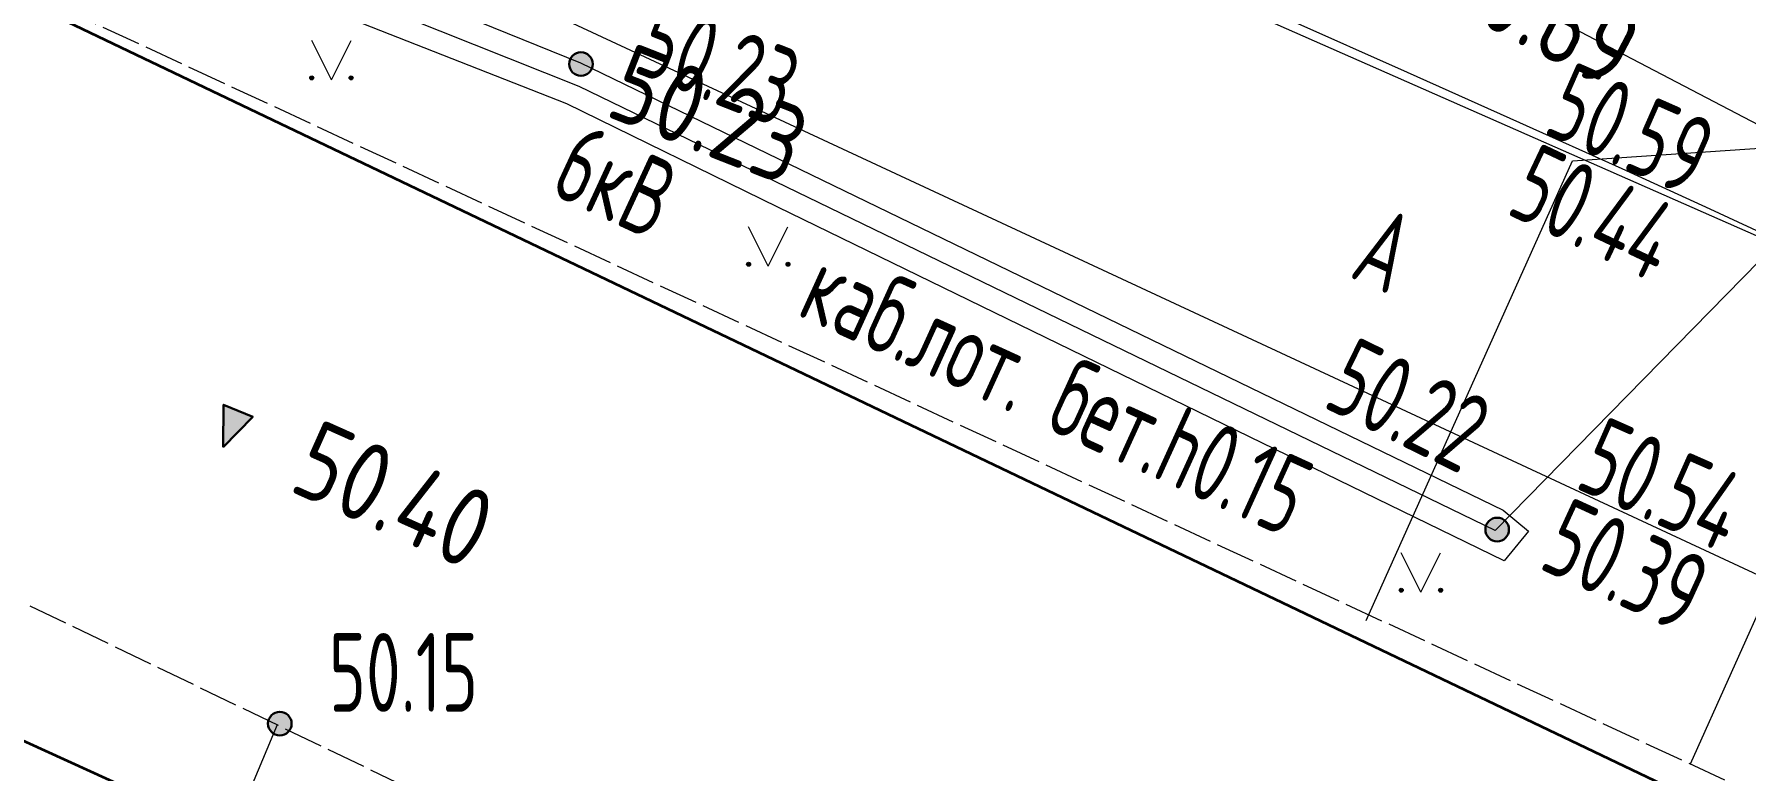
# Model space of a CAD drawing. Extents: x 1098675 to 1099684, y 381052 to 381453.
# Drawn here: x 1099367.55 to 1099389.28, y 381341 to 381350.35 of the extents above; entities that cross this region are included whole.
import ezdxf
from ezdxf.enums import TextEntityAlignment as Align

# ---------------------------------------------------------------- set-up
doc = ezdxf.new("R2010")
doc.units = 0
doc.header["$MEASUREMENT"] = 0
doc.linetypes.add('500_13', pattern=[1, 1, 0])
doc.layers.add('Съемка', color=253, linetype='CONTINUOUS', lineweight=20)
doc.layers.add('Тропа обхода предв.', color=7, linetype='CONTINUOUS', lineweight=0)
doc.layers.add('Территория ПС Мелитопольская$0$0.1 Здание и сооружение (сущ.)', color=7, linetype='CONTINUOUS')
doc.styles.add('F2', font='GOST2304A.ttf', dxfattribs={"height": 0.001206})
doc.styles.add('txt', font='GOST2304A.ttf')
doc.styles.add('ГОСТ', font='GOST2304A.ttf', dxfattribs={"height": 2.5})
doc.linetypes.add('g5_119_1', pattern='A,4,-1,[31,GUGK_2005.shx,S=0.1,R=0,X=0,Y=0],0.35,[31,GUGK_2005.shx,S=0.08,R=0,X=0,Y=0],3.3,[31,GUGK_2005.shx,S=0.08,R=180,X=0,Y=0],0.35,[31,GUGK_2005.shx,S=0.1,R=180,X=0,Y=0],-1', length=10)
doc.linetypes.add('ЗАБбетКР^1', pattern='A,2,-0.498,0,[133,ltypeshp.shx,S=0.04,R=0,X=-0.04,Y=0],-0.001,[133,ltypeshp.shx,S=0.08,R=0,X=-0.08,Y=0],-0.001,[133,ltypeshp.shx,S=0.5,R=0,X=-0.5,Y=0],-0.001,["|",txt,S=0.5,R=0,X=0,Y=0.5],-0.499,2', length=5)

# ---------------------------------------------------------------- blocks, each defined once
blk = doc.blocks.new('Территория ПС Мелитопольская')
at = {"layer": 'Территория ПС Мелитопольская$0$0.1 Здание и сооружение (сущ.)', "color": 146, "lineweight": 35, "true_color": 0x105689}
blk.add_lwpolyline([(719806, 580508), (790754, 551155), (794346, 559917), (786370, 563335), (777268, 567077), (776659, 565745), (747644, 578368), (748403, 580022), (738142, 584428), (737600, 583313), (723840, 589985), (719806, 580508)], dxfattribs=at)
blk = doc.blocks.new('Съемка')
at = {"layer": 'Съемка', "linetype": 'Continuous', "lineweight": -2}
h = blk.add_hatch(color=8, dxfattribs=at)
h.dxf.hatch_style = 1
edge = h.paths.add_edge_path()
edge.add_arc((1099374.493, 381349.969), 0.15, 0, 360)
h = blk.add_hatch(color=8, dxfattribs=at)
h.dxf.hatch_style = 1
edge = h.paths.add_edge_path()
edge.add_arc((1099374.493, 381349.969), 0.15, 0, 360)
at = {"layer": 'Съемка'}
h = blk.add_hatch(color=8, dxfattribs=at)
edge = h.paths.add_edge_path()
edge.add_arc((1099371.074, 381349.793), 0.025, 0, 360)
h = blk.add_hatch(color=8, dxfattribs=at)
edge = h.paths.add_edge_path()
edge.add_arc((1099371.574, 381349.793), 0.025, 0, 360)
h = blk.add_hatch(color=8, dxfattribs=at)
edge = h.paths.add_edge_path()
edge.add_arc((1099376.622, 381347.427), 0.025, 0, 360)
h = blk.add_hatch(color=8, dxfattribs=at)
edge = h.paths.add_edge_path()
edge.add_arc((1099377.122, 381347.427), 0.025, 0, 360)
at = {"layer": 'Съемка', "linetype": 'ByBlock', "lineweight": -2}
blk.add_hatch(color=8, dxfattribs=at).paths.add_polyline_path([(1099369.95, 381345.105), (1099369.956, 381345.643), (1099370.326, 381345.491)])
at = {"layer": 'Съемка', "linetype": 'Continuous', "lineweight": -2}
h = blk.add_hatch(color=8, dxfattribs=at)
h.dxf.hatch_style = 1
edge = h.paths.add_edge_path()
edge.add_arc((1099386.127, 381344.059), 0.15, 0, 360)
h = blk.add_hatch(color=8, dxfattribs=at)
h.dxf.hatch_style = 1
edge = h.paths.add_edge_path()
edge.add_arc((1099386.127, 381344.059), 0.15, 0, 360)
at = {"layer": 'Съемка'}
h = blk.add_hatch(color=8, dxfattribs=at)
edge = h.paths.add_edge_path()
edge.add_arc((1099384.909, 381343.289), 0.025, 0, 360)
h = blk.add_hatch(color=8, dxfattribs=at)
edge = h.paths.add_edge_path()
edge.add_arc((1099385.409, 381343.289), 0.025, 0, 360)
at = {"layer": 'Съемка', "linetype": 'Continuous', "lineweight": -2}
h = blk.add_hatch(color=8, dxfattribs=at)
h.dxf.hatch_style = 1
edge = h.paths.add_edge_path()
edge.add_arc((1099370.669, 381341.595), 0.15, 0, 360)
h = blk.add_hatch(color=8, dxfattribs=at)
h.dxf.hatch_style = 1
edge = h.paths.add_edge_path()
edge.add_arc((1099370.669, 381341.595), 0.15, 0, 360)
at = {"layer": 'Съемка', "color": 8, "linetype": 'Continuous', "ltscale": 0.5}
for points in [[(1099345.431, 381371.264), (1099346.262, 381370.917), (1099344.88, 381367.605), (1099352.599, 381364.102), (1099365.568, 381358.294), (1099389.666, 381347.682), (1099406.708, 381338.942), (1099419.094, 381332.616)], [(1099363.67, 381352.645), (1099364.66, 381355.017), (1099389.617, 381343.401), (1099388.579, 381341.082)]]:
    blk.add_lwpolyline(points, dxfattribs=at)
at = {"layer": 'Съемка', "color": 8, "linetype": '500_13', "lineweight": 20, "ltscale": 0.5, "flags": 128}
blk.add_lwpolyline([(1099338.042, 381366.048), (1099351.868, 381359.658), (1099352.116, 381360.126), (1099362.367, 381355.426), (1099361.54, 381353.634), (1099390.204, 381340.328), (1099390.753, 381341.594), (1099407.662, 381333.992), (1099403.698, 381325.228), (1099386.837, 381332.893), (1099387.167, 381333.622), (1099361.847, 381345.808), (1099361.008, 381343.982), (1099333.952, 381356.337), (1099338.045, 381366.056)], dxfattribs=at)
at = {"layer": 'Съемка', "color": 8, "ltscale": 0.5, "flags": 128}
blk.add_lwpolyline([(1099383.481, 381350.534), (1099384.983, 381349.866), (1099386.41, 381349.228), (1099387.709, 381348.643), (1099388.828, 381348.132), (1099389.713, 381347.718)], dxfattribs=at)
at = {"layer": 'Съемка', "color": 8}
blk.add_lwpolyline([(1099367.626, 381350.809), (1099368.39, 381352.454), (1099374.487, 381349.986), (1099386.203, 381344.303), (1099386.524, 381344.04), (1099386.214, 381343.661), (1099376.993, 381348.15), (1099374.312, 381349.462), (1099368.686, 381351.677), (1099368.158, 381350.562)], dxfattribs=at)
at = {"layer": 'Съемка', "color": 8, "linetype": 'g5_119_1', "flags": 128}
for points in [[(1099385.486, 381352.398), (1099385.101, 381351.47), (1099390.481, 381348.655), (1099406.141, 381340.935), (1099409.141, 381339.411), (1099410.376, 381338.86)], [(1099409.541, 381341.02), (1099391.241, 381349.83), (1099390.481, 381348.655), (1099389.666, 381347.682), (1099386.101, 381344.045), (1099374.471, 381349.685), (1099371.376, 381350.92), (1099368.516, 381352.062), (1099367.856, 381350.7)], [(1099384.465, 381342.903), (1099387.085, 381348.742), (1099395.466, 381349.306), (1099414.848, 381339.88), (1099411.574, 381331.936), (1099408.8, 381322.917), (1099402.036, 381305.607), (1099381.073, 381267.855)]]:
    blk.add_lwpolyline(points, dxfattribs=at)
at = {"layer": 'Съемка', "color": 8, "linetype": 'Continuous', "lineweight": 9, "flags": 128}
for points in [[(1099371.324, 381349.768), (1099371.074, 381350.268)], [(1099371.324, 381349.768), (1099371.574, 381350.268)], [(1099376.872, 381347.402), (1099376.622, 381347.902)], [(1099376.872, 381347.402), (1099377.122, 381347.902)], [(1099385.159, 381343.264), (1099384.909, 381343.764)], [(1099385.159, 381343.264), (1099385.409, 381343.764)]]:
    blk.add_lwpolyline(points, dxfattribs=at)
at = {"layer": 'Съемка', "color": 8, "linetype": 'ByBlock', "lineweight": -2}
blk.add_lwpolyline([(1099369.95, 381345.105), (1099369.956, 381345.643), (1099370.326, 381345.491)], close=True, dxfattribs=at)
at = {"layer": 'Съемка', "color": 8, "linetype": 'ЗАБбетКР^1', "ltscale": 0.5, "flags": 128}
blk.add_lwpolyline([(1099370.635, 381341.578), (1099368.325, 381336.066), (1099379.282, 381330.977), (1099381.798, 381336.206)], dxfattribs=at)
at = {"layer": 'Съемка', "color": 8, "linetype": 'Continuous', "lineweight": -2}
for centre in [(1099374.493, 381349.969), (1099374.493, 381349.969), (1099386.127, 381344.059), (1099386.127, 381344.059), (1099370.669, 381341.595), (1099370.669, 381341.595)]:
    blk.add_circle(centre, 0.15, dxfattribs=at)
at = {"layer": 'Съемка', "color": 8, "linetype": 'Continuous', "lineweight": 0}
for centre in [(1099371.074, 381349.793), (1099371.574, 381349.793), (1099376.622, 381347.427), (1099377.122, 381347.427), (1099384.909, 381343.289), (1099385.409, 381343.289)]:
    blk.add_circle(centre, 0.025, dxfattribs=at)
at = {"layer": 'Съемка', "color": 8, "linetype": 'Continuous', "lineweight": 30, "style": 'ГОСТ'}
for s, rotation, p in [('50.69', 332.3913, (1099385.312, 381350.795)), ('50.23', 338.5966, (1099374.776, 381349.321))]:
    blk.add_text(s, height=1, rotation=rotation, dxfattribs=at).set_placement(p)
at = {"layer": 'Съемка', "color": 8, "lineweight": 30, "style": 'ГОСТ', "width": 0.8}
for s, rotation, p in [('50.23', 338.5966, (1099375.13, 381349.88)), ('50.22', 333.9397, (1099383.892, 381345.624))]:
    blk.add_text(s, height=1, rotation=rotation, dxfattribs=at).set_placement(p)
at = {"layer": 'Съемка', "color": 8, "style": 'ГОСТ', "width": 0.8}
for s, rotation, p in [('50.59', 336.2, (1099386.891, 381349.555)), ('50.44', 334.7, (1099386.433, 381348.53)), ('50.54', 336.1, (1099387.296, 381345.052)), ('50.39', 335.3, (1099386.842, 381344.029))]:
    blk.add_text(s, height=1, rotation=rotation, dxfattribs=at).set_placement(p, align=Align.MIDDLE_LEFT)
for s, rotation, p in [('6кВ', 335.2, (1099374.938, 381348.485)), ('А', 335.7921, (1099384.702, 381347.611)), ('каб.лот. бет.h0.15', 335.5, (1099380.534, 381345.827))]:
    blk.add_text(s, height=1, rotation=rotation, dxfattribs=at).set_placement(p, align=Align.MIDDLE_CENTER)
at = {"layer": 'Съемка', "color": 8, "style": 'F2'}
blk.add_text('50.40', height=1, rotation=335.9112, dxfattribs=at).set_placement((1099372.12, 381344.502), align=Align.MIDDLE_CENTER)
at = {"layer": 'Съемка', "color": 8, "lineweight": 30, "style": 'ГОСТ', "width": 0.8}
blk.add_text('50.15', height=1, dxfattribs=at).set_placement((1099371.294, 381341.745))

msp = doc.modelspace()

# ---------------------------------------------------------------- block references
at = {"layer": 'Съемка', "color": 6, "lineweight": 30}
msp.add_blockref('Съемка', (0, 0), dxfattribs=at)

# ---------------------------------------------------------------- next in the draw order: block references
at = {"layer": 'Тропа обхода предв.', "xscale": 0.001, "yscale": 0.001, "zscale": 0.001, "rotation": 357.9626094329727}
msp.add_blockref('Территория ПС Мелитопольская', (1098593.679, 380802.216), dxfattribs=at)

doc.saveas('drawing.dxf')
